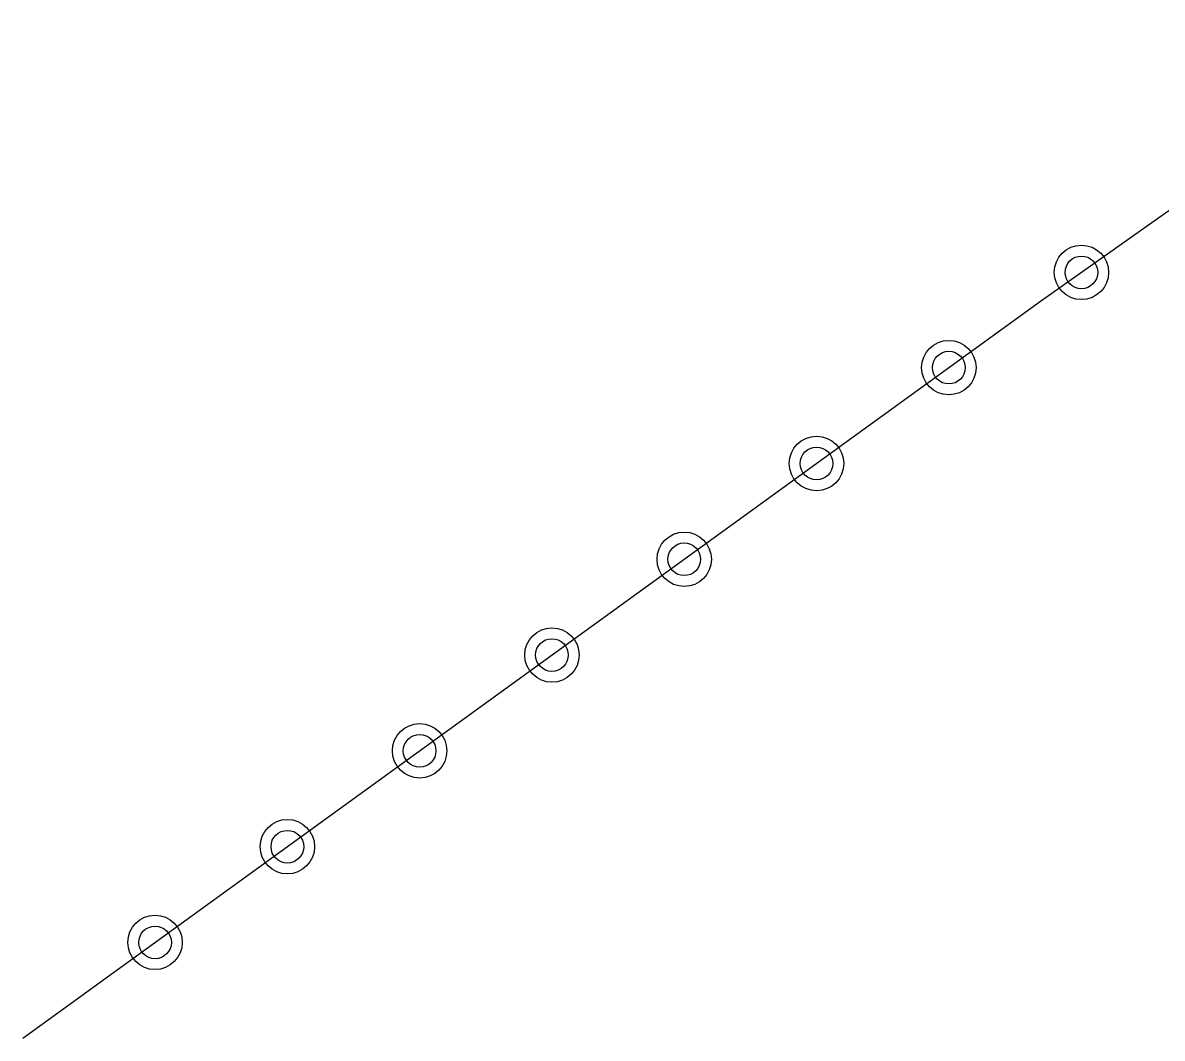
# Model space of a CAD drawing. Header units: millimetres. Extents: x 156000 to 157001, y 155000 to 156000.
# Drawn here: x 156512.02 to 156522.48, y 155109.38 to 155118.7 of the extents above; entities that cross this region are included whole.
import ezdxf

# ---------------------------------------------------------------- set-up
doc = ezdxf.new("R2010")
doc.units = ezdxf.units.MM
doc.layers.get('0').update_dxf_attribs({"linetype": 'CONTINUOUS'})
doc.layers.add('W0323', color=7, linetype='CONTINUOUS')

# ---------------------------------------------------------------- blocks, each defined once
blk = doc.blocks.new('t323o')
at = {"color": 0, "linetype": 'Continuous'}
for radius in [0.25, 0.15]:
    blk.add_circle((0, 0), radius, dxfattribs=at)

msp = doc.modelspace()

# ---------------------------------------------------------------- linework, layer by layer
at = {"layer": 'W0323'}
msp.add_lwpolyline([(156512.017, 155109.378), (156521.364, 155116.145), (156535.744, 155126.309), (156532.29, 155130.168), (156528.646, 155133.379)], dxfattribs=at)

# ---------------------------------------------------------------- block references
for p, rotation in [((156521.74, 155116.411), 35.25324372648152), ((156520.522, 155115.536), 35.90377437658739), ((156519.307, 155114.656), 35.90377437658739), ((156518.092, 155113.776), 35.90377437658739), ((156516.877, 155112.897), 35.90377437658739), ((156515.662, 155112.017), 35.90377437658739), ((156514.447, 155111.137), 35.90377437658739), ((156513.232, 155110.258), 35.90377437658739)]:
    msp.add_blockref('t323o', p, dxfattribs=dict(at, rotation=rotation))

doc.saveas('drawing.dxf')
